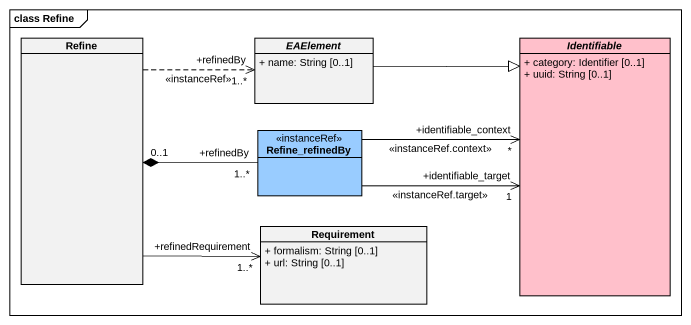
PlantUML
@startuml
mainframe class Refine
hide circle
hide empty members
skinparam classAttributeIconSize 0
class Refine
abstract class EAElement {
  + name: String [0..1]
}
abstract class Identifiable #FFC0CB {
  + category: Identifier [0..1]
  + uuid: String [0..1]
}
class Refine_refinedBy <<instanceRef>> #99CCFF
class Requirement {
  + formalism: String [0..1]
  + url: String [0..1]
}
Refine .right.> "+refinedBy\n1..*" EAElement : <<instanceRef>>
Refine -right-> "+refinedRequirement\n1..*" Requirement
EAElement -right-|> Identifiable
Refine_refinedBy "+refinedBy\n1..*" -left-* "0..1" Refine
Refine_refinedBy -right-> "+identifiable_target\n1" Identifiable : <<instanceRef.target>>
Refine_refinedBy -right-> "+identifiable_context\n*" Identifiable : <<instanceRef.context>>
@enduml
